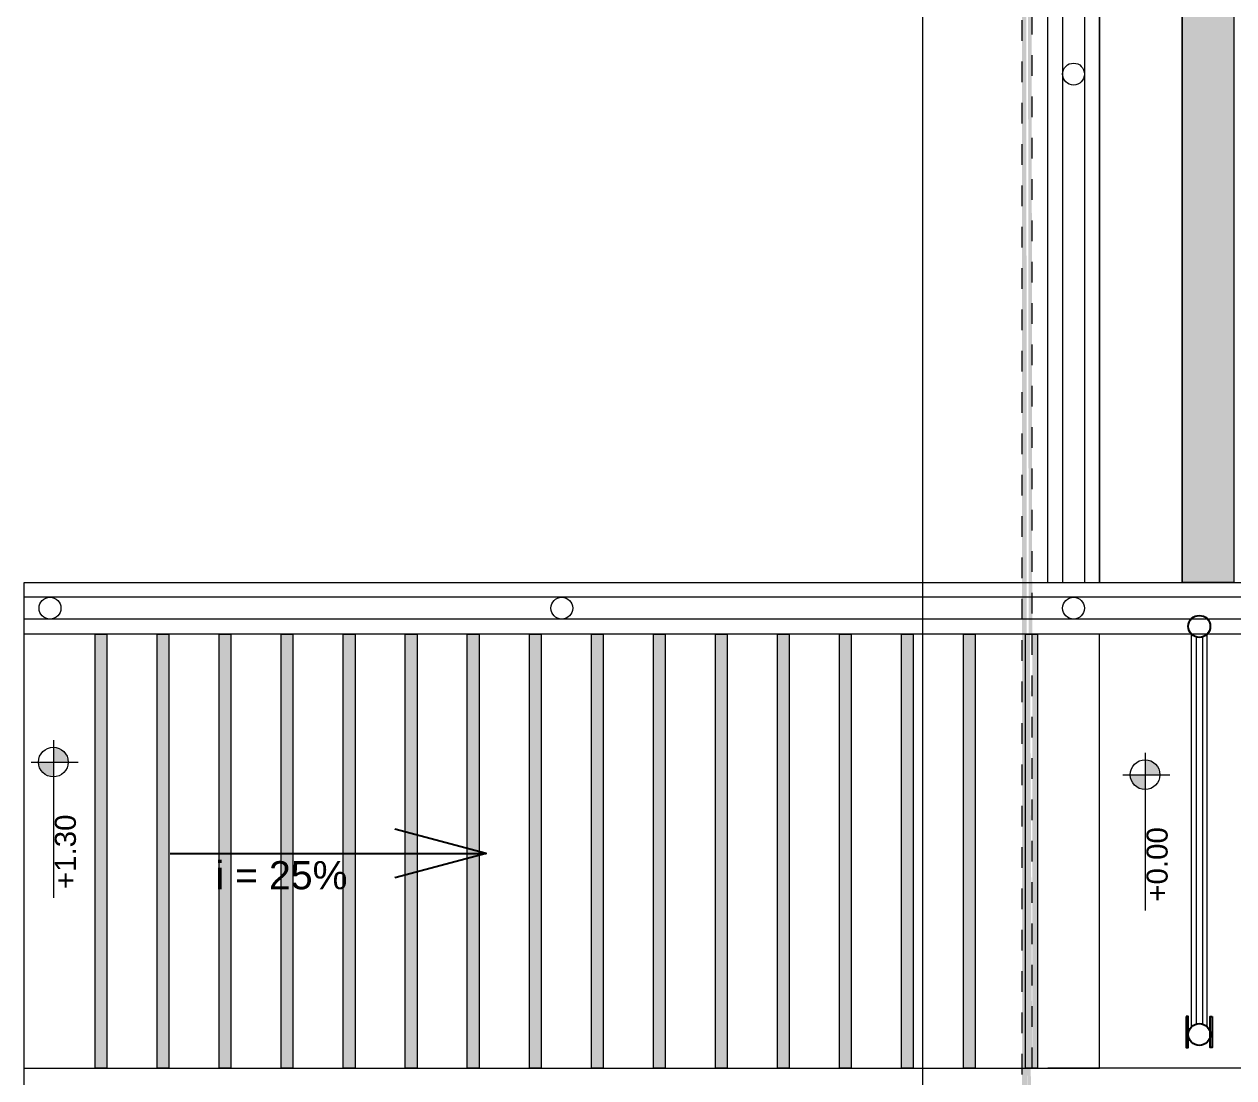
# Model space of a CAD drawing. Header units: metres. Extents: x 149 to 429, y -3 to 162.
# Drawn here: x 319.85 to 325.7, y 107.42 to 112.51 of the extents above; entities that cross this region are included whole.
import ezdxf

# ---------------------------------------------------------------- set-up
doc = ezdxf.new("R2010")
doc.units = ezdxf.units.M
doc.linetypes.add('Aligning Line', pattern=[0.012, 0.006, -0.006])
doc.layers.add('1053_ARQ_BASE_MATADOURO_2_dwg', color=7, linetype='Continuous', lineweight=5, true_color=0x767676)
doc.layers.add('1053_ARQ_BASE_MATADOURO_dwg', color=7, linetype='Continuous', lineweight=5, true_color=0x767676)
for name, color, linetype, lineweight in [('A-PISO', 7, 'Continuous', 5), ('A-WALL', 7, 'Continuous', 9), ('P-PIPE', 7, 'Continuous', 5)]:
    doc.layers.add(name, color=color, linetype=linetype, lineweight=lineweight)
doc.styles.add('Arial_13', font='arial.ttf', dxfattribs={"height": 0.136})
doc.styles.add('Arial_4', font='arial.ttf', dxfattribs={"height": 0.102})

# ---------------------------------------------------------------- blocks, each defined once
blk = doc.blocks.new('1053_ARQ_BASE_MATADOURO_dwg_arq geral tgov-4039641-TÉRREO 1_20 - Dependente 2')
at = {"color": 253, "lineweight": 5, "true_color": 0xaaaaaa, "flags": 128}
blk.add_lwpolyline([(-3.1704, 14.4282), (-3.1704, 20.1582), (-12.4204, 20.1582), (-12.4204, 34.8483), (-12.4204, 34.9983), (5.3461, 34.9983), (5.3461, 26.6282)], dxfattribs=at)
blk = doc.blocks.new('1053_ARQ_BASE_MATADOURO_dwg-3625622-TÉRREO 1_20 - Dependente 2')
at = {"color": 253, "lineweight": 5, "true_color": 0xaaaaaa}
blk.add_line((119.2931, 117.3142), (119.2931, 109.8142), dxfattribs=at)
at = {"color": 253, "lineweight": 5, "true_color": 0xaaaaaa, "flags": 128}
for points in [[(118.6431, 109.8142), (119.0431, 109.8142), (119.0431, 117.3142), (118.8491, 117.3142)], [(118.8265, 117.3142), (118.6431, 117.3142), (118.6431, 109.8142)]]:
    blk.add_lwpolyline(points, dxfattribs=at)
blk.add_blockref('1053_ARQ_BASE_MATADOURO_dwg_arq geral tgov-4039641-TÉRREO 1_20 - Dependente 2', (130.2098, 83.186))
blk = doc.blocks.new('1053_ARQ_BASE_MATADOURO_2_dwg-3637054-TÉRREO 1_20 - Dependente 2')
at = {"layer": 'A-PISO', "true_color": 0xe2e2e2}
h = blk.add_hatch(color=254, dxfattribs=at)
h.paths.add_polyline_path([(113.7862, 74.2782), (113.8431, 74.2782), (113.8431, 76.3782), (113.7862, 76.3782)])
h.paths.add_polyline_path([(116.1862, 74.2782), (116.2431, 74.2782), (116.2431, 76.3782), (116.1862, 76.3782)])
h.paths.add_polyline_path([(117.0862, 74.2782), (117.1431, 74.2782), (117.1431, 76.3782), (117.0862, 76.3782)])
h.paths.add_polyline_path([(114.9862, 74.2782), (115.0431, 74.2782), (115.0431, 76.3782), (114.9862, 76.3782)])
h.paths.add_polyline_path([(114.3862, 74.2782), (114.4431, 74.2782), (114.4431, 76.3782), (114.3862, 76.3782)])
h.paths.add_polyline_path([(114.0862, 74.2782), (114.1431, 74.2782), (114.1431, 76.3782), (114.0862, 76.3782)])
h.paths.add_polyline_path([(115.2862, 74.2782), (115.3431, 74.2782), (115.3431, 76.3782), (115.2862, 76.3782)])
h.paths.add_polyline_path([(115.8862, 74.2782), (115.9431, 74.2782), (115.9431, 76.3782), (115.8862, 76.3782)])
h.paths.add_polyline_path([(115.5862, 74.2782), (115.6431, 74.2782), (115.6431, 76.3782), (115.5862, 76.3782)])
h.paths.add_polyline_path([(117.9862, 74.2782), (118.0431, 74.2782), (118.0431, 76.3782), (117.9862, 76.3782), (117.9862, 74.715)])
h.paths.add_polyline_path([(117.3862, 74.2782), (117.4431, 74.2782), (117.4431, 76.3782), (117.3862, 76.3782)])
h.paths.add_polyline_path([(117.7431, 74.2782), (117.7431, 76.3782), (117.6862, 76.3782), (117.6862, 74.2782)])
h.paths.add_polyline_path([(118.3181, 74.2782), (118.3431, 74.2782), (118.3431, 76.3782), (118.3181, 76.3782), (118.3181, 74.715)])
h.paths.add_polyline_path([(116.8431, 74.2782), (116.8431, 76.3782), (116.7862, 76.3782), (116.7862, 74.2782)])
h.paths.add_polyline_path([(116.5431, 74.2782), (116.5431, 76.3782), (116.4862, 76.3782), (116.4862, 74.2782)])
h.paths.add_polyline_path([(114.7431, 74.2782), (114.7431, 76.3782), (114.6862, 76.3782), (114.6862, 74.2782)])
blk.add_hatch(color=254, dxfattribs=at).paths.add_polyline_path([(118.2862, 74.2782), (118.3181, 74.2782), (118.3068, 76.3782), (118.2862, 76.3782), (118.2862, 74.715)])
h = blk.add_hatch(color=254, dxfattribs=at)
h.paths.add_polyline_path([(113.5841, 75.6871), (113.5841, 75.759), (113.5123, 75.759), (113.5219, 75.723), (113.5482, 75.6967), (113.5655, 75.6895)])
h.paths.add_polyline_path([(113.5841, 75.759), (113.656, 75.759), (113.6403, 75.8038), (113.6001, 75.829), (113.5841, 75.8237), (113.5841, 75.775)])
h = blk.add_hatch(color=254, dxfattribs=at)
h.paths.add_polyline_path([(118.8639, 75.626), (118.8639, 75.6979), (118.7921, 75.6979), (118.8017, 75.6619), (118.828, 75.6356), (118.8453, 75.6284)])
h.paths.add_polyline_path([(118.8639, 75.6979), (118.9358, 75.6979), (118.9201, 75.7427), (118.8799, 75.7679), (118.8639, 75.7626), (118.8639, 75.7138)])
at = {"layer": 'A-PISO', "color": 253, "true_color": 0xaaaaaa}
for p, q in [((118.4651, 84.2532), (118.4651, 76.6282)), ((118.5711, 84.2532), (118.5711, 76.6282)), ((118.6431, 76.6282), (118.6431, 84.1282)), ((119.0431, 84.1282), (119.0431, 76.6282)), ((119.2931, 84.1282), (119.2931, 76.6282)), ((119.088, 74.4778), (119.088, 76.3782)), ((119.1111, 76.3642), (119.1111, 74.4918)), ((119.1411, 76.3642), (119.1411, 74.4918)), ((119.1642, 74.4778), (119.1642, 76.3782)), ((113.5841, 75.8654), (113.5841, 75.1025)), ((113.4767, 75.759), (113.7039, 75.759)), ((118.8639, 75.8043), (118.8639, 75.0414)), ((118.7565, 75.6979), (118.9836, 75.6979))]:
    blk.add_line(p, q, dxfattribs=at)
at = {"layer": 'A-PISO', "color": 253, "lineweight": 25, "true_color": 0xaaaaaa}
blk.add_line((115.6767, 75.3168), (115.236, 75.1987), dxfattribs=at)
at = {"layer": 'A-PISO', "color": 253, "true_color": 0xaaaaaa, "flags": 128}
for points in [[(113.4431, 74.2782), (118.6431, 74.2782), (118.6431, 76.3782), (113.4431, 76.3782), (113.4431, 76.6282), (118.3931, 76.6282), (118.3931, 84.3782), (126.1431, 84.3782)], [(118.3931, 76.6282), (124.0431, 76.6282), (124.0431, 76.3782), (118.6431, 76.3782)], [(123.9181, 76.5562), (118.5181, 76.5562), (113.4431, 76.5562)], [(123.9181, 76.4502), (118.5181, 76.4502), (113.4431, 76.4502)], [(118.6431, 73.8342), (118.6431, 74.0282), (113.4431, 74.0282), (113.4431, 74.2782), (113.4431, 76.3782)], [(124.0431, 74.0282), (124.0431, 74.2782), (118.3931, 74.2782)]]:
    blk.add_lwpolyline(points, dxfattribs=at)
for points in [[(113.8431, 74.2782), (113.7862, 74.2782), (113.7862, 76.3782), (113.8431, 76.3782)], [(114.1431, 74.2782), (114.0862, 74.2782), (114.0862, 76.3782), (114.1431, 76.3782)], [(114.4431, 74.2782), (114.3862, 74.2782), (114.3862, 76.3782), (114.4431, 76.3782)], [(114.7431, 74.2782), (114.6862, 74.2782), (114.6862, 76.3782), (114.7431, 76.3782)], [(115.0431, 74.2782), (114.9862, 74.2782), (114.9862, 76.3782), (115.0431, 76.3782)], [(115.3431, 74.2782), (115.2862, 74.2782), (115.2862, 76.3782), (115.3431, 76.3782)], [(115.6431, 74.2782), (115.5862, 74.2782), (115.5862, 76.3782), (115.6431, 76.3782)], [(115.9431, 74.2782), (115.8862, 74.2782), (115.8862, 76.3782), (115.9431, 76.3782)], [(116.2431, 74.2782), (116.1862, 74.2782), (116.1862, 76.3782), (116.2431, 76.3782)], [(116.5431, 74.2782), (116.4862, 74.2782), (116.4862, 76.3782), (116.5431, 76.3782)], [(116.8431, 74.2782), (116.7862, 74.2782), (116.7862, 76.3782), (116.8431, 76.3782)], [(117.1431, 74.2782), (117.0862, 74.2782), (117.0862, 76.3782), (117.1431, 76.3782)], [(117.4431, 74.2782), (117.3862, 74.2782), (117.3862, 76.3782), (117.4431, 76.3782)], [(117.7431, 74.2782), (117.6862, 74.2782), (117.6862, 76.3782), (117.7431, 76.3782)], [(118.0431, 74.2782), (117.9862, 74.2782), (117.9862, 76.3782), (118.0431, 76.3782)], [(118.3431, 74.2782), (118.2862, 74.2782), (118.2862, 76.3782), (118.3431, 76.3782)]]:
    blk.add_lwpolyline(points, close=True, dxfattribs=at)
at = {"layer": 'A-PISO', "color": 253, "lineweight": 25, "true_color": 0xaaaaaa, "flags": 128}
blk.add_lwpolyline([(114.1484, 75.3168), (115.6767, 75.3168), (115.236, 75.4349)], dxfattribs=at)
for points in [[(119.0631, 74.528), (119.0631, 74.378), (119.0731, 74.378), (119.0731, 74.528)], [(119.1891, 74.528), (119.1891, 74.378), (119.1791, 74.378), (119.1791, 74.528)]]:
    blk.add_lwpolyline(points, close=True, dxfattribs=at)
at = {"layer": 'A-PISO', "color": 253, "true_color": 0xaaaaaa}
for centre, radius in [((118.5181, 79.0865), 0.053), ((113.5681, 76.5032), 0.053), ((116.0431, 76.5032), 0.053), ((118.5181, 76.5032), 0.053), ((113.5841, 75.759), 0.0719), ((118.8639, 75.6979), 0.0719)]:
    blk.add_circle(centre, radius, dxfattribs=at)
at = {"layer": 'A-PISO', "color": 253, "lineweight": 25, "true_color": 0xaaaaaa}
for centre in [(119.1261, 76.415), (119.1261, 74.441)]:
    blk.add_circle(centre, 0.053, dxfattribs=at)
at = {"layer": 'A-PISO', "char_height": 0.102, "width": 0.430791, "attachment_point": 1, "rotation": 90, "line_spacing_factor": 0.941778, "style": 'Arial_4'}
for s, insert in [('+1.30', (113.5912, 75.1446)), ('+0.00', (118.8711, 75.0835))]:
    blk.add_mtext(s, dxfattribs=dict(at, insert=insert))
at = {"layer": 'A-PISO', "insert": (114.3681, 75.2796), "char_height": 0.136, "width": 0.762555, "attachment_point": 1, "line_spacing_factor": 0.941778, "style": 'Arial_13'}
blk.add_mtext('i = 25%', dxfattribs=at)

msp = doc.modelspace()

# ---------------------------------------------------------------- hatches: boundary and pattern name
at = {"layer": 'A-WALL', "true_color": 0xeaeaea, "transparency": 33554483}
msp.add_hatch(color=254, dxfattribs=at).paths.add_polyline_path([(325.6982, 109.8142), (325.6982, 117.3142), (325.4482, 117.3142), (325.4482, 109.8142)])
at = {"layer": 'P-PIPE', "true_color": 0xc0c0c0}
msp.add_hatch(color=9, dxfattribs=at).paths.add_polyline_path([(324.6732, 107.0642), (324.6982, 107.0642), (324.6917, 117.7338), (324.6732, 117.7338), (324.6732, 107.4221)])
h = msp.add_hatch(color=9, dxfattribs=at)
h.paths.add_polyline_path([(324.7223, 107.0642), (324.7232, 107.0642), (324.7158, 107.4642), (324.6982, 107.4642), (324.7046, 107.0642), (324.7198, 107.0642)])
h.paths.add_polyline_path([(324.7223, 109.5642), (324.7232, 109.5642), (324.7158, 117.7338), (324.6982, 117.7338), (324.706, 109.5642), (324.7204, 109.5642)])

# ---------------------------------------------------------------- linework, layer by layer
at = {"layer": 'A-WALL', "color": 253, "true_color": 0xb6b6b6}
for p in [(325.4482, 117.3142), (325.6982, 109.8142)]:
    msp.add_line(p, (325.4482, 109.8142), dxfattribs=at)
at = {"layer": 'A-WALL', "color": 253, "true_color": 0xaaaaaa}
msp.add_line((325.6982, 117.3142), (325.6982, 109.8142), dxfattribs=at)
at = {"layer": 'P-PIPE', "linetype": 'Aligning Line', "lineweight": 15}
for p, q in [((324.6732, 117.7338), (324.6732, 107.0642)), ((324.7232, 107.0642), (324.7232, 117.7338))]:
    msp.add_line(p, q, dxfattribs=at)

# ---------------------------------------------------------------- block references
at = {"layer": '1053_ARQ_BASE_MATADOURO_2_dwg', "color": 253, "true_color": 0xaaaaaa}
msp.add_blockref('1053_ARQ_BASE_MATADOURO_2_dwg-3637054-TÉRREO 1_20 - Dependente 2', (206.405, 33.186), dxfattribs=at)
at = {"layer": '1053_ARQ_BASE_MATADOURO_dwg', "color": 253, "true_color": 0xaaaaaa}
msp.add_blockref('1053_ARQ_BASE_MATADOURO_dwg-3625622-TÉRREO 1_20 - Dependente 2', (206.405, 0), dxfattribs=at)

doc.saveas('drawing.dxf')
